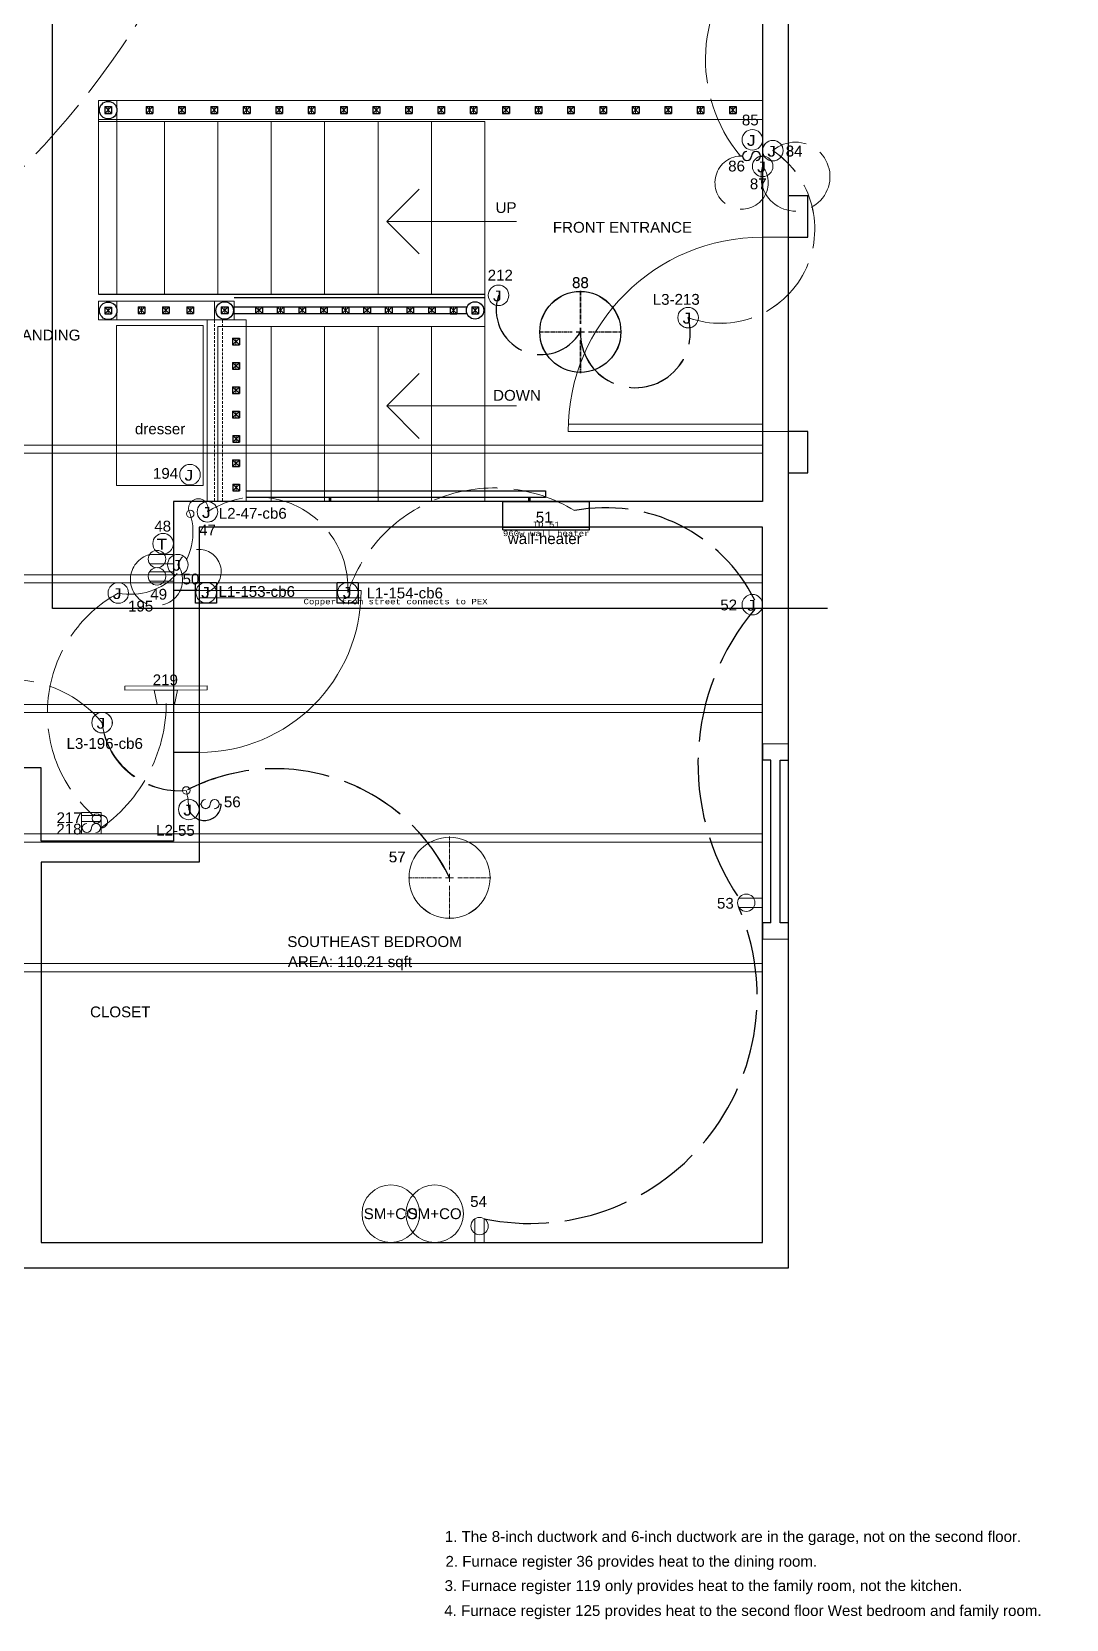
# Model space of a CAD drawing. Header units: inches. Extents: x 26 to 544, y -597 to 369.
# Drawn here: x 216.5 to 408, y -597.5 to -303.6 of the extents above; entities that cross this region are included whole.
import ezdxf

# ---------------------------------------------------------------- set-up
doc = ezdxf.new("R2010")
doc.units = ezdxf.units.IN
doc.header["$MEASUREMENT"] = 0
for name, pattern in [('ACAD_ISO02W100', [15, 12, -3]), ('CENTER2', [1.125, 0.75, -0.125, 0.125, -0.125]), ('DASHED', [0.75, 0.5, -0.25])]:
    doc.linetypes.add(name, pattern=pattern)
doc.layers.get('0').update_dxf_attribs({"color": 1, "lineweight": 9})
for name, color, linetype, lineweight in [('00-page-edge', 7, 'Continuous', 9), ('A201-Floorplan-2nd-floor', 7, 'Continuous', 9), ('A201-Text', 7, 'Continuous', 9), ('E201-Electrical-2nd-floor', 7, 'Continuous', 9), ('E301-Electrical-attic', 7, 'Continuous', 9), ('F101-Fire-and-CO-1st-floor', 7, 'Continuous', 9), ('F201-Fire-and-CO-2nd-floor', 7, 'Continuous', 9), ('L3-Ceiling-Joists-and-Rafters', 7, 'Continuous', 9), ('M101-HVAC-1st-floor', 7, 'Continuous', 9), ('M103-Plumbing', 7, 'Continuous', 9)]:
    doc.layers.add(name, color=color, linetype=linetype, lineweight=lineweight)
doc.styles.add('Reg', font='Courier New.ttf', dxfattribs={"height": 1})
doc.styles.get("Standard").update_dxf_attribs({"font": 'Arial.ttf', "height": 2})

# ---------------------------------------------------------------- blocks, each defined once
blk = doc.blocks.new('L3-attic-j-box-211')
at = {"layer": 'E301-Electrical-attic'}
blk.add_circle((0, 0), 1.9, dxfattribs=at)
at = {"layer": 'E301-Electrical-attic', "lineweight": 5, "style": 'Reg'}
blk.add_text('J', height=2, dxfattribs=at).set_placement((-1.25, -1.11))
blk = doc.blocks.new('L3-attic-j-box-212')
at = {"layer": 'E301-Electrical-attic'}
blk.add_circle((0, 0), 1.9, dxfattribs=at)
at = {"layer": 'E301-Electrical-attic', "lineweight": 5, "style": 'Reg'}
blk.add_text('J', height=2, dxfattribs=at).set_placement((-1.25, -1.11))
blk = doc.blocks.new('L3-attic-j-box-194')
at = {"layer": 'E301-Electrical-attic'}
blk.add_circle((0, 0), 1.9, dxfattribs=at)
at = {"layer": 'E301-Electrical-attic', "lineweight": 5, "style": 'Reg'}
blk.add_text('J', height=2, dxfattribs=at).set_placement((-1.25, -1.11))
blk = doc.blocks.new('L3-attic-j-box-196')
at = {"layer": 'E301-Electrical-attic'}
blk.add_circle((0, 0), 1.9, dxfattribs=at)
at = {"layer": 'E301-Electrical-attic', "lineweight": 5, "style": 'Reg'}
blk.add_text('J', height=2, dxfattribs=at).set_placement((-1.25, -1.11))
blk = doc.blocks.new('L2-j-box-47-cb6')
at = {"layer": 'E301-Electrical-attic'}
blk.add_circle((0, 0), 1.9, dxfattribs=at)
at = {"layer": 'E301-Electrical-attic', "lineweight": 5, "style": 'Reg'}
blk.add_text('J', height=2, dxfattribs=at).set_placement((-1.25, -1.11))
blk = doc.blocks.new('L2-j-box-55')
at = {"layer": 'E301-Electrical-attic'}
blk.add_circle((0, 0), 1.9, dxfattribs=at)
at = {"layer": 'E301-Electrical-attic', "lineweight": 5, "style": 'Reg'}
blk.add_text('J', height=2, dxfattribs=at).set_placement((-1.25, -1.11))
blk = doc.blocks.new('L2-84')
at = {"layer": 'E301-Electrical-attic'}
blk.add_circle((0, 0), 1.9, dxfattribs=at)
at = {"layer": 'E301-Electrical-attic', "lineweight": 5, "style": 'Reg'}
blk.add_text('J', height=2, dxfattribs=at).set_placement((-1.25, -1.11))
blk = doc.blocks.new('L2-56')
at = {"layer": 'E301-Electrical-attic'}
for p, q in [((0.37, 0), (0, 0)), ((3.74, 0), (4.11, 0))]:
    blk.add_line(p, q, dxfattribs=at)
for centre, start, end in [((1.21, 0), 90, 270), ((2.9, 0), 270, 180), ((1.22, 0), 270, 0)]:
    blk.add_arc(centre, 0.84, start, end, dxfattribs=at)
blk = doc.blocks.new('L2-57')
at = {"layer": 'E301-Electrical-attic', "linetype": 'CENTER2'}
for p, q in [((0, 7.62), (0, 1.5)), ((-7.62, 0), (-1.5, 0)), ((1.5, 0), (7.62, 0)), ((0, -1.5), (0, -7.62))]:
    blk.add_line(p, q, dxfattribs=at)
at = {"layer": 'E301-Electrical-attic', "linetype": 'Continuous'}
for p, q in [((-0.75, 0), (0.75, 0)), ((0, 0.75), (0, -0.75))]:
    blk.add_line(p, q, dxfattribs=at)
at = {"layer": 'E301-Electrical-attic'}
blk.add_circle((0, 0), 7.5, dxfattribs=at)
blk.add_circle((0, 0), 7.5, dxfattribs=at)
blk = doc.blocks.new('*U174')
at = {"layer": 'E301-Electrical-attic', "color": 0, "linetype": 'CENTER2', "lineweight": -3, "transparency": 16777216}
for p, q in [((0, 1.5), (0, 7.62)), ((-7.62, 0), (-1.5, 0)), ((1.5, 0), (7.62, 0)), ((0, -7.62), (0, -1.5))]:
    blk.add_line(p, q, dxfattribs=at)
at = {"layer": 'E301-Electrical-attic', "color": 0, "linetype": 'Continuous', "lineweight": -3, "transparency": 16777216}
for p, q in [((-0.75, 0), (0.75, 0)), ((0, -0.75), (0, 0.75))]:
    blk.add_line(p, q, dxfattribs=at)
blk = doc.blocks.new('L2-88')
at = {"layer": 'E301-Electrical-attic', "lineweight": -3}
blk.add_circle((0, 0), 7.5, dxfattribs=at)
at = {"layer": 'E301-Electrical-attic', "linetype": 'CENTER2', "lineweight": -3, "rotation": 270}
blk.add_blockref('*U174', (0, 0), dxfattribs=at)
blk = doc.blocks.new('L3-j-box-195')
at = {"layer": 'E301-Electrical-attic'}
blk.add_circle((0, 0), 1.9, dxfattribs=at)
at = {"layer": 'E301-Electrical-attic', "lineweight": 5, "style": 'Reg'}
blk.add_text('J', height=2, dxfattribs=at).set_placement((-1.25, -1.11))
blk = doc.blocks.new('L3-gang-box-for-switch-duplex')
at = {"lineweight": 5}
for p, q in [((-3.625, 0), (-3.625, -4)), ((0, 0), (-3.625, 0)), ((0, -4), (0, 0)), ((-3.625, -4), (0, -4))]:
    blk.add_line(p, q, dxfattribs=at)
blk = doc.blocks.new('attic-switch-218')
at = {"layer": 'E301-Electrical-attic'}
for p, q in [((0.12, 0), (0, 0)), ((3.5, 0), (3.62, 0))]:
    blk.add_line(p, q, dxfattribs=at)
for centre, start, end in [((0.96, 0), 90, 270), ((2.66, 0), 270, 180), ((0.98, 0), 270, 0)]:
    blk.add_arc(centre, 0.84, start, end, dxfattribs=at)
blk = doc.blocks.new('attic-duplex-217')
at = {"layer": 'E301-Electrical-attic', "lineweight": 5}
for p, q in [((3.41, 1.13), (0, 1.13)), ((3.41, 0), (0, 0))]:
    blk.add_line(p, q, dxfattribs=at)
at = {"layer": 'E301-Electrical-attic'}
blk.add_circle((2.78, 0.56), 0.845, dxfattribs=at)
blk = doc.blocks.new('L3-led-219-facing-north-not-floor')
at = {"layer": 'E301-Electrical-attic', "lineweight": 5}
for p, q in [((7.62, 0.78, -27.62), (-7.62, 0.72, -27.62)), ((-7.62, 0.72, -27.62), (-7.62, -0.03, -27.62)), ((7.62, 0.03, -27.62), (-7.62, -0.03, -27.62)), ((7.62, 0.78, -27.62), (7.62, 0.03, -27.62))]:
    blk.add_line(p, q, dxfattribs=at)
blk = doc.blocks.new('L3-horizontal-box-for-led-219')
at = {"lineweight": 5}
for p, q in [((-2.18, 2.62, -27.62), (2.18, 2.63, -27.62)), ((-2.18, 2.62, -27.62), (-1.62, 0, -27.62)), ((0, 0, -27.62), (-1.62, 0, -27.62)), ((0, 0, -27.62), (1.62, 0, -27.62)), ((2.18, 2.63, -27.62), (1.62, 0, -27.62))]:
    blk.add_line(p, q, dxfattribs=at)
blk = doc.blocks.new('L1-First-Alert-Smoke+CO-226')
at = {"layer": 'F101-Fire-and-CO-1st-floor', "lineweight": 5}
blk.add_circle((0, 5.33, -87.62), 5.33, dxfattribs=at)
blk.add_text('SM+CO', height=2, dxfattribs=at).set_placement((-5.02, 4.33, -87.62))
blk = doc.blocks.new('L2-First-Alert-Smoke+CO-224')
at = {"layer": 'F201-Fire-and-CO-2nd-floor', "lineweight": 5}
blk.add_circle((0, 5.33, -87.62), 5.33, dxfattribs=at)
blk.add_text('SM+CO', height=2, dxfattribs=at).set_placement((-5.02, 4.33, -87.62))
blk = doc.blocks.new('L2-SE-bedroom-window')
at = {"lineweight": 30}
blk.add_line((0, -33.125), (0, -36.125), dxfattribs=at)
at = {"layer": 'A201-Floorplan-2nd-floor'}
for p, q in [((4.75, 0), (0, 0)), ((0, -36.125), (4.75, -36.125))]:
    blk.add_line(p, q, dxfattribs=at)
at = {"layer": 'A201-Floorplan-2nd-floor', "lineweight": 30}
for p, q in [((0, 0), (0, -3)), ((4.75, 0), (4.75, -3)), ((1.5, -3), (0, -3)), ((1.5, -33.125), (1.5, -3)), ((3.25, -3), (4.75, -3)), ((3.25, -33.125), (3.25, -3)), ((1.5, -33.125), (0, -33.125)), ((4.75, -33.125), (3.25, -33.125)), ((4.75, -33.125), (4.75, -36.125))]:
    blk.add_line(p, q, dxfattribs=at)
blk = doc.blocks.new('L2-SE-bedroom')
at = {"layer": 'A201-Floorplan-2nd-floor'}
for p, q in [((30, 0), (0, 0)), ((0, 0), (0, -1.38)), ((0, -1.38), (29.97, -1.38))]:
    blk.add_line(p, q, dxfattribs=at)
blk.add_arc((0, 0), 30, 270, 0, dxfattribs=at)
blk = doc.blocks.new('L2-wall-heater-51')
at = {"layer": 'E201-Electrical-2nd-floor', "lineweight": 30}
for p, q in [((0, -0.5, -12.5), (0, 4.75, -12.5)), ((0, 4.75, -12.5), (16, 4.75, -12.5)), ((16, -0.5, -12.5), (16, 4.75, -12.5)), ((0, 0, -12.5), (16, 0, -12.5)), ((0, -0.5, -12.5), (16, -0.5, -12.5))]:
    blk.add_line(p, q, dxfattribs=at)
blk = doc.blocks.new('L2-duplex-53')
at = {"layer": 'E201-Electrical-2nd-floor'}
for p, q in [((0, 1.73, -16.62), (-4.39, 1.73, -16.62)), ((0, 0, -16.62), (-4.38, 0, -16.62))]:
    blk.add_line(p, q, dxfattribs=at)
blk.add_circle((-3.03, 0.87, -16.62), 1.61, dxfattribs=at)
blk = doc.blocks.new('L2-duplex-54')
at = {"layer": 'E201-Electrical-2nd-floor'}
for p, q in [((-1.73, 0, -16.62), (-1.73, 4.38, -16.62)), ((0, 0, -16.62), (0, 4.39, -16.62))]:
    blk.add_line(p, q, dxfattribs=at)
blk.add_circle((-0.86, 3.03, -16.62), 1.61, dxfattribs=at)
blk = doc.blocks.new('L2-basic-switch-56')
at = {"layer": 'E201-Electrical-2nd-floor'}
for p, q in [((0.37, 0, -43.5), (0, 0, -43.5)), ((3.74, 0, -43.5), (4.11, 0, -43.5))]:
    blk.add_line(p, q, dxfattribs=at)
for centre, start, end in [((1.21, 0, -43.5), 90, 270), ((2.9, 0, -43.5), 270, 180), ((1.22, 0, -43.5), 270, 0)]:
    blk.add_arc(centre, 0.84, start, end, dxfattribs=at)
blk = doc.blocks.new('L2-ceiling-led-57')
blk.add_circle((0, 0, -91.5), 7.5)
at = {"layer": 'E201-Electrical-2nd-floor', "linetype": 'CENTER2'}
for p, q in [((0, 7.62, -91.5), (0, 1.5, -91.5)), ((-7.62, 0, -91.5), (-1.5, 0, -91.5)), ((1.5, 0, -91.5), (7.62, 0, -91.5)), ((0, -1.5, -91.5), (0, -7.62, -91.5))]:
    blk.add_line(p, q, dxfattribs=at)
at = {"layer": 'E201-Electrical-2nd-floor', "linetype": 'Continuous'}
for p, q in [((-0.75, 0, -91.5), (0.75, 0, -91.5)), ((0, 0.75, -91.5), (0, -0.75, -91.5))]:
    blk.add_line(p, q, dxfattribs=at)
at = {"layer": 'E201-Electrical-2nd-floor'}
blk.add_circle((0, 0, -91.5), 7.5, dxfattribs=at)
blk = doc.blocks.new('brick-facade-right-of-front-door')
at = {"lineweight": 30}
for p, q in [((3.625, 7.625), (0, 7.625)), ((0, 7.625), (0, 0)), ((3.625, 0), (3.625, 7.625)), ((0, 0), (3.625, 0))]:
    blk.add_line(p, q, dxfattribs=at)
blk = doc.blocks.new('brick-facade-left-of-front-door')
at = {"lineweight": 30}
for p, q in [((3.625, 0), (0, 0)), ((0, 0), (0, -7.625)), ((3.625, -7.625), (3.625, 0)), ((0, -7.625), (3.625, -7.625))]:
    blk.add_line(p, q, dxfattribs=at)
blk = doc.blocks.new('L2-j-box-47')
at = {"layer": 'E201-Electrical-2nd-floor'}
blk.add_circle((0, -1.9, -46.62), 1.9, dxfattribs=at)
at = {"layer": 'E201-Electrical-2nd-floor', "lineweight": 5, "style": 'Reg'}
blk.add_text('J', height=2, dxfattribs=at).set_placement((-1.25, -3.01, -46.62))
blk = doc.blocks.new('L2-thermostat-48')
at = {"layer": 'E201-Electrical-2nd-floor'}
blk.add_circle((-1.9, 0, -59.62), 1.9, dxfattribs=at)
at = {"layer": 'E201-Electrical-2nd-floor', "lineweight": 5, "style": 'Reg'}
blk.add_text('T', height=2, dxfattribs=at).set_placement((-3.15, -1.11, -59.62))
blk = doc.blocks.new('L2-j-box-50')
at = {"layer": 'E201-Electrical-2nd-floor'}
blk.add_circle((-0.1, -1.9, -2), 1.9, dxfattribs=at)
at = {"layer": 'E201-Electrical-2nd-floor', "lineweight": 5, "style": 'Reg'}
blk.add_text('J', height=2, dxfattribs=at).set_placement((-1.35, -3.01, -2))
blk = doc.blocks.new('L2-two-duplex-49')
at = {"layer": 'E201-Electrical-2nd-floor'}
for p, q in [((0, 2.46, -15.62), (-4.39, 2.46, -15.62)), ((0, 0.73, -15.62), (-4.38, 0.73, -15.62)), ((0, -0.74, -15.62), (-4.39, -0.74, -15.62)), ((0, -2.47, -15.62), (-4.38, -2.47, -15.62))]:
    blk.add_line(p, q, dxfattribs=at)
for centre in [(-3.03, 1.6, -15.62), (-3.03, -1.6, -15.62)]:
    blk.add_circle(centre, 1.61, dxfattribs=at)
blk = doc.blocks.new('L2-j-box-52')
at = {"layer": 'E201-Electrical-2nd-floor'}
blk.add_circle((-1.9, 0, -27), 1.9, dxfattribs=at)
at = {"layer": 'E201-Electrical-2nd-floor', "lineweight": 5, "style": 'Reg'}
blk.add_text('J', height=2, dxfattribs=at).set_placement((-3.15, -1.11, -27))
blk = doc.blocks.new('L2-j-box-84')
at = {"layer": 'E201-Electrical-2nd-floor'}
blk.add_circle((1.9, 0, -147), 1.9, dxfattribs=at)
at = {"layer": 'E201-Electrical-2nd-floor', "lineweight": 5, "style": 'Reg'}
blk.add_text('J', height=2, dxfattribs=at).set_placement((0.65, -1.11, -147))
blk = doc.blocks.new('L2-j-box-85')
at = {"layer": 'E201-Electrical-2nd-floor'}
blk.add_circle((-1.9, 0, -70.12), 1.9, dxfattribs=at)
at = {"layer": 'E201-Electrical-2nd-floor', "lineweight": 5, "style": 'Reg'}
blk.add_text('J', height=2, dxfattribs=at).set_placement((-3.15, -1.11, -70.12))
blk = doc.blocks.new('L2-motion-switch-86')
at = {"layer": 'E201-Electrical-2nd-floor', "lineweight": -3}
for p, q in [((-3.74, 0, -64.62), (-4.11, 0, -64.62)), ((-0.37, 0, -64.62), (0, 0, -64.62))]:
    blk.add_line(p, q, dxfattribs=at)
for centre, start, end in [((-2.9, 0, -64.62), 90, 360), ((-1.22, 0, -64.62), 90, 180), ((-1.21, 0, -64.62), 270, 90)]:
    blk.add_arc(centre, 0.84, start, end, dxfattribs=at)
blk = doc.blocks.new('L2-j-box-87')
at = {"layer": 'E201-Electrical-2nd-floor'}
blk.add_circle((0, -1.9, -70.25), 1.9, dxfattribs=at)
at = {"layer": 'E201-Electrical-2nd-floor', "lineweight": 5, "style": 'Reg'}
blk.add_text('J', height=2, dxfattribs=at).set_placement((-1.25, -3.01, -70.25))
blk = doc.blocks.new('L2-front-door')
at = {"layer": 'A201-Floorplan-2nd-floor'}
for p, q in [((-36, 0), (0, 0)), ((-35.97, 1.38), (0, 1.38))]:
    blk.add_line(p, q, dxfattribs=at)
at = {"layer": 'A201-Floorplan-2nd-floor', "lineweight": 30}
blk.add_line((0, 1.38), (0, 0), dxfattribs=at)
at = {"layer": 'A201-Floorplan-2nd-floor'}
blk.add_arc((0, 0), 36, 90, 180, dxfattribs=at)
blk = doc.blocks.new('L2-banister-rail')
at = {"layer": 'A201-Floorplan-2nd-floor', "lineweight": -3}
for p, q in [((292.34, -354.55), (291.09, -355.8)), ((292.34, -355.8), (291.09, -354.55)), ((291.09, -354.55), (291.09, -355.8)), ((291.09, -354.55), (292.34, -354.55)), ((292.34, -354.55), (292.34, -355.8)), ((291.09, -355.8), (292.34, -355.8))]:
    blk.add_line(p, q, dxfattribs=at)
at = {"layer": 'A201-Floorplan-2nd-floor', "lineweight": 5}
blk.add_line((291.71, -355.8), (291.71, -354.55), dxfattribs=at)
blk = doc.blocks.new('L2-dresser-in-front-of-banister')
at = {"layer": 'A201-Floorplan-2nd-floor', "lineweight": 5}
for p, q in [((232.25, -357.98), (232.25, -387.6)), ((248.25, -357.98), (232.25, -357.98)), ((248.25, -387.6), (248.25, -357.98)), ((232.25, -387.6), (248.25, -387.6))]:
    blk.add_line(p, q, dxfattribs=at)
blk = doc.blocks.new('L2-SW-bannister-ball')
at = {"layer": 'A201-Floorplan-2nd-floor', "lineweight": -3}
blk.add_circle((231.61, -355.22), 1.62, dxfattribs=at)
at = {"color": 1, "lineweight": 5}
blk.add_blockref('L2-banister-rail', (-60.1, -0.01), dxfattribs=at)
blk = doc.blocks.new('L2-SE-bannister-ball')
at = {"layer": 'A201-Floorplan-2nd-floor', "lineweight": -3}
blk.add_circle((252.25, -355.22), 1.62, dxfattribs=at)
at = {"color": 1, "lineweight": 5}
blk.add_blockref('L2-banister-rail', (-39.46, 0), dxfattribs=at)
blk = doc.blocks.new('L1-pt-5-bannister-ball')
at = {"layer": 'A201-Floorplan-2nd-floor', "lineweight": -3}
blk.add_circle((298.59, -355.2), 1.61, dxfattribs=at)
at = {"color": 1, "lineweight": 5}
blk.add_blockref('L2-banister-rail', (6.88, -0.02), dxfattribs=at)
blk = doc.blocks.new('L2-south-stairway-5-steps')
at = {"layer": 'A201-Floorplan-2nd-floor', "lineweight": 5}
for p, q in [((-49.375, 0), (0, 0)), ((-49.375, 0), (-49.375, -32.40625)), ((-39.5, 0), (-39.5, -32.40625)), ((-29.625, 0), (-29.625, -32.40625)), ((-19.75, 0), (-19.75, -32.40625)), ((-9.875, 0), (-9.875, -32.40625)), ((0, 0), (0, -32.40625))]:
    blk.add_line(p, q, dxfattribs=at)
blk = doc.blocks.new('L2-south-stairway-handrail-to-L1')
at = {"layer": 'A201-Floorplan-2nd-floor', "lineweight": -3}
for p, q in [((-44.12, 1.25), (11.23, 1.25)), ((11.23, 0), (-44.12, 0)), ((-28.71, -0.75), (-28.71, 0)), ((-28.46, -0.75), (-28.46, 0)), ((8.09, 0), (8.09, -0.75)), ((8.34, 0), (8.34, -0.75)), ((11.23, 1.25), (11.23, 0))]:
    blk.add_line(p, q, dxfattribs=at)
blk = doc.blocks.new('L1-arrow')
at = {"lineweight": 5}
for p, q in [((188.32, -365.98), (182.32, -359.98)), ((182.32, -365.98), (164.32, -365.98)), ((182.32, -365.98), (188.32, -365.98)), ((188.32, -365.98), (182.32, -371.98))]:
    blk.add_line(p, q, dxfattribs=at)
blk = doc.blocks.new('L1-154')
at = {"layer": 'E201-Electrical-2nd-floor', "lineweight": 30}
for p, q in [((-1.98, -1.95, -95.88), (-1.98, 1.9, -95.88)), ((-1.98, 1.9, -95.88), (0, 1.9, -95.88)), ((0, 1.9, -95.88), (1.93, 1.9, -95.88)), ((1.93, 1.9, -95.88), (1.93, -1.95, -95.88)), ((1.93, -1.95, -95.88), (-1.98, -1.95, -95.88))]:
    blk.add_line(p, q, dxfattribs=at)
at = {"layer": 'E201-Electrical-2nd-floor'}
blk.add_circle((0, 0, -95.88), 1.9, dxfattribs=at)
at = {"layer": 'E201-Electrical-2nd-floor', "lineweight": 5, "style": 'Reg'}
blk.add_text('J', height=2, dxfattribs=at).set_placement((-1.16, -0.99, -95.88))
blk = doc.blocks.new('L1-153-cb6')
at = {"layer": 'E201-Electrical-2nd-floor', "lineweight": 30}
for p, q in [((-1.98, -1.95), (-1.98, 1.9)), ((-1.98, 1.9), (0, 1.9)), ((0, 1.9), (1.93, 1.9)), ((1.93, 1.9), (1.93, -1.95)), ((1.93, -1.95), (-1.98, -1.95))]:
    blk.add_line(p, q, dxfattribs=at)
at = {"layer": 'E201-Electrical-2nd-floor'}
blk.add_circle((0, 0), 1.9, dxfattribs=at)
at = {"layer": 'E201-Electrical-2nd-floor', "lineweight": 5, "style": 'Reg'}
blk.add_text('J', height=2, dxfattribs=at).set_placement((-1.16, -0.99))
blk = doc.blocks.new('*U172')
at = {"layer": 'E201-Electrical-2nd-floor', "color": 0, "linetype": 'CENTER2', "lineweight": -3, "transparency": 16777216}
for p, q in [((0, 1.5), (0, 7.62)), ((-7.62, 0), (-1.5, 0)), ((1.5, 0), (7.62, 0)), ((0, -7.62), (0, -1.5))]:
    blk.add_line(p, q, dxfattribs=at)
at = {"layer": 'E201-Electrical-2nd-floor', "color": 0, "linetype": 'Continuous', "lineweight": -3, "transparency": 16777216}
for p, q in [((-0.75, 0), (0.75, 0)), ((0, -0.75), (0, 0.75))]:
    blk.add_line(p, q, dxfattribs=at)
blk = doc.blocks.new('L2-pendant-light-88')
at = {"layer": 'E201-Electrical-2nd-floor', "lineweight": -3}
blk.add_circle((0, 0, -85.88), 7.5, dxfattribs=at)
at = {"layer": 'E201-Electrical-2nd-floor', "linetype": 'CENTER2', "lineweight": -3, "rotation": 270}
blk.add_blockref('*U172', (0, 0, -85.88), dxfattribs=at)
blk = doc.blocks.new('L3-212')
at = {"layer": 'E201-Electrical-2nd-floor'}
blk.add_circle((0, 0), 1.9, dxfattribs=at)
at = {"layer": 'E201-Electrical-2nd-floor', "lineweight": 5, "style": 'Reg'}
blk.add_text('J', height=2, dxfattribs=at).set_placement((-1.25, -1.11))
blk = doc.blocks.new('L3-196')
at = {"layer": 'E201-Electrical-2nd-floor'}
blk.add_circle((0, 0), 1.9, dxfattribs=at)
at = {"layer": 'E201-Electrical-2nd-floor', "lineweight": 5, "style": 'Reg'}
blk.add_text('J', height=2, dxfattribs=at).set_placement((-1.25, -1.11))
blk = doc.blocks.new('new-2nd-floor-plan-with-electrical')
at = {"layer": 'A201-Floorplan-2nd-floor', "lineweight": -3}
for p, q in [((321.3019, 441.811), (321.3019, 0)), ((193.6103, 180.304), (265.1144, 180.304)), ((218.7394, 179.679), (265.1144, 179.679)), ((218.7394, 177.9477), (261.8569, 177.9477)), ((218.7394, 176.6977), (261.8412, 176.6977)), ((212.2394, 125.4603), (207.4894, 125.4603)), ((212.2394, 95.4603), (207.4894, 95.4603)), ((321.3019, 0), (0, 0))]:
    blk.add_line(p, q, dxfattribs=at)
at = {"layer": 'A201-Floorplan-2nd-floor', "lineweight": 5}
for p, q in [((316.5519, 216.1478), (193.6103, 216.1478)), ((193.6103, 216.1478), (193.6103, 180.304)), ((197.0507, 180.304), (197.0507, 216.1478)), ((316.5519, 212.6478), (193.6103, 212.6478)), ((265.1144, 212.2415), (193.6103, 212.2415)), ((205.8644, 180.304), (205.8644, 212.2415)), ((215.7394, 180.304), (215.7394, 212.2415)), ((225.6144, 180.304), (225.6144, 212.2415)), ((235.4894, 180.304), (235.4894, 212.2415)), ((245.3644, 180.304), (245.3644, 212.2415)), ((255.2394, 180.304), (255.2394, 212.2415)), ((265.1144, 180.304), (265.1144, 212.2415)), ((316.5519, 190.8624), (321.3019, 190.8624)), ((265.1144, 141.8978), (265.1144, 180.304)), ((193.6103, 179.0228), (218.7394, 179.0228)), ((193.6103, 179.0228), (193.6103, 175.5228)), ((197.0507, 179.0228), (197.0507, 175.5228)), ((215.0951, 175.5228), (215.0951, 179.0228)), ((218.7394, 179.0228), (218.7394, 175.5228)), ((193.6103, 175.5228), (220.9894, 175.5228)), ((213.7394, 141.8978), (213.7394, 175.5228)), ((220.9894, 141.8978), (220.9894, 175.5228)), ((316.5519, 154.8624), (321.3019, 154.8624)), ((213.7394, 141.8978), (220.9894, 141.8978))]:
    blk.add_line(p, q, dxfattribs=at)
at = {"layer": 'A201-Floorplan-2nd-floor', "linetype": 'DASHED', "lineweight": 5}
for p, q in [((215.0951, 175.5228), (215.0951, 141.8978)), ((216.5951, 175.5228), (216.5951, 141.8978))]:
    blk.add_line(p, q, dxfattribs=at)
at = {"layer": 'A201-Floorplan-2nd-floor', "lineweight": -3}
for points in [[(138.6728, 310.714), (4.7605, 310.714), (4.6769, 437.089), (316.5519, 437.089), (316.5519, 141.8978), (207.4894, 141.8978), (207.4894, 79.0502), (182.9894, 79.0502), (182.9894, 92.6043), (117.2394, 92.6043), (117.2394, 127.9375), (138.6728, 127.9375), (138.6728, 310.7193)], [(219.7019, 166.3978), (219.7019, 167.6473)], [(219.7019, 161.8978), (219.7019, 163.1473)], [(219.7019, 157.3978), (219.7019, 158.6473)], [(219.7019, 152.8978), (219.7019, 154.1442)], [(219.7019, 148.3978), (219.7019, 149.6473)]]:
    blk.add_lwpolyline(points, dxfattribs=at)
blk.add_lwpolyline([(212.2394, 75.1752), (182.9894, 75.1752), (182.9894, 4.75), (316.5519, 4.75), (316.5519, 137.1478), (212.2394, 137.1478)], close=True, dxfattribs=at)
at = {"layer": 'E201-Electrical-2nd-floor'}
blk.add_circle((210.3418, 84.8978), 1.8976, dxfattribs=at)
at = {"layer": 'E201-Electrical-2nd-floor', "linetype": 'ACAD_ISO02W100', "lineweight": 5}
for centre, radius, start, end in [((63.2321, 317.8728), 162.9976, 258.783325, 46.924452), ((-12.236, 328.37), 214.9445, 317.193865, 29.655992), ((333.9014, 223.7326), 27.9242, 133.571777, 219.767382), ((308.7464, 192.3606), 17.455, 249.944412, 56.228111), ((312.6612, 200.9459), 4.9294, 92.600049, 37.880838), ((322.6383, 202.0569), 6.3808, 162.528111, 131.031714), ((266.8223, 115.8546), 28.5718, 58.539244, 161.21758), ((222.9942, 125.9396), 16.8012, 356.978632, 123.187664), ((212.2234, 128.9419), 4.1091, 288.883551, 161.803922), ((204.3633, 127.4649), 4.8242, 105.205827, 34.899815), ((208.3611, 102.5031), 14.1461, 186.190738, 276.190162)]:
    blk.add_arc(centre, radius, start, end, dxfattribs=at)
at = {"layer": 'E201-Electrical-2nd-floor', "linetype": 'ACAD_ISO02W100', "lineweight": -3}
for centre, radius, start, end in [((292.9924, 173.1614), 10.1713, 179.123232, 15.994452), ((287.4917, 109.9587), 30.8103, 26.376848, 100.769908), ((348.9739, 93.3102), 44.3917, 139.746703, 213.974275), ((226.3691, 56.601), 35.852, 25.920572, 117.370271), ((213.2526, 85.9696), 3.1019, 200.214193, 358.67369), ((273.5154, 50.2943), 42.0204, 258.336757, 23.088658)]:
    blk.add_arc(centre, radius, start, end, dxfattribs=at)
at = {"lineweight": 5}
for name, p in [('L2-SW-bannister-ball', (-36.1843, 569.5747)), ('L2-front-door', (316.5519, 154.8624)), ('L2-SW-bannister-ball', (-36.1849, 532.4497)), ('L2-SE-bannister-ball', (-35.2654, 532.5022)), ('L1-pt-5-bannister-ball', (-35.2654, 532.5022)), ('L2-dresser-in-front-of-banister', (-35.2654, 532.5022)), ('L2-south-stairway-5-steps', (265.1144, 174.304)), ('L2-south-stairway-handrail-to-L1', (265.1144, 142.6478))]:
    blk.add_blockref(name, p, dxfattribs=at)
at = {"color": 1, "lineweight": 5}
for p in [(-88.6609, 569.5697), (-82.6609, 569.5697), (-76.6609, 569.5697), (-70.6609, 569.5697), (-64.6609, 569.5697), (-58.6609, 569.5697), (-52.6609, 569.5697), (-46.6609, 569.5697), (-40.6609, 569.5697), (-34.6609, 569.5697), (-28.6609, 569.5697), (-22.6609, 569.5697), (-16.6609, 569.5697), (-10.6609, 569.5697), (-4.6609, 569.5697), (1.3391, 569.5697), (7.3391, 569.5697), (13.3391, 569.5697), (19.3391, 569.5697), (-90.1164, 532.5022), (-85.6164, 532.5022), (-81.1164, 532.5022), (-68.3823, 532.5022), (-64.3823, 532.5022), (-60.3823, 532.5022), (-56.3823, 532.5022), (-52.3823, 532.5022), (-48.3823, 532.5022), (-44.3823, 532.5022), (-40.3823, 532.5022), (-36.3823, 532.5022), (-32.3823, 532.481), (-72.6354, 526.6987), (-72.6354, 522.1987), (-72.6354, 517.6987), (-72.6354, 513.1987), (-72.5979, 508.6987), (-72.6354, 504.1987), (-72.5979, 499.6987)]:
    blk.add_blockref('L2-banister-rail', p, dxfattribs=at)
at = {"lineweight": -3}
blk.add_blockref('L2-SE-bedroom', (212.2394, 125.4603), dxfattribs=at)
at = {"layer": 'A201-Floorplan-2nd-floor', "lineweight": 5, "rotation": 180}
for p in [(435.328, -172.2164), (435.328, -206.367)]:
    blk.add_blockref('L1-arrow', p, dxfattribs=at)
at = {"layer": 'A201-Floorplan-2nd-floor', "lineweight": -3}
for name, p in [('brick-facade-right-of-front-door', (321.3019, 190.8624)), ('brick-facade-left-of-front-door', (321.3019, 154.8624)), ('L2-SE-bedroom-window', (316.5519, 97.0422))]:
    blk.add_blockref(name, p, dxfattribs=at)
at = {"layer": 'E201-Electrical-2nd-floor', "lineweight": 5}
for name, p in [('L2-j-box-85', (316.5519, 208.8702, 70.125)), ('L2-j-box-84', (316.5519, 206.8702, 147)), ('L2-motion-switch-86', (316.5519, 205.8702, 64.625)), ('L2-j-box-87', (316.5519, 205.8702, 70.25)), ('L2-pendant-light-88', (282.8128, 173.317, 85.875)), ('L3-212', (302.7605, 175.964)), ('L2-j-box-47', (213.7975, 141.8978, 46.625)), ('L2-thermostat-48', (207.4894, 134.1202, 59.625)), ('L2-two-duplex-49', (207.4894, 129.6627, 15.625)), ('L2-j-box-50', (208.4153, 132.1202, 2)), ('L1-153-cb6', (213.5533, 125.054)), ('L1-154', (239.772, 125.054, 95.875)), ('L2-j-box-52', (316.5519, 122.8148, 27)), ('L3-196', (194.2975, 100.9776))]:
    blk.add_blockref(name, p, dxfattribs=at)
at = {"layer": 'E201-Electrical-2nd-floor', "lineweight": -3}
for name, p in [('L2-wall-heater-51', (268.4894, 137.1478, 12.5)), ('L2-basic-switch-56', (212.2394, 85.8978, 43.5)), ('L2-ceiling-led-57', (258.6144, 72.2728, 91.5)), ('L2-duplex-53', (316.5519, 66.7728, 16.625)), ('L2-duplex-54', (265.0206, 4.75, 16.625))]:
    blk.add_blockref(name, p, dxfattribs=at)
at = {"layer": 'A201-Floorplan-2nd-floor', "lineweight": 5}
for s, p in [('UP', (267.1252, 195.3296)), ('DOWN', (266.666, 160.5737)), ('dresser', (200.3739, 154.3712))]:
    blk.add_text(s, height=2, dxfattribs=at).set_placement(p)
at = {"layer": 'A201-Text', "lineweight": 5}
for s, p in [('FRONT ENTRANCE', (277.7302, 191.6756)), ('UPPER LANDING', (167.4622, 171.7336)), ('SOUTHEAST BEDROOM', (228.5784, 59.4446)), ('AREA: 110.21 sqft', (228.6749, 55.7297)), ('CLOSET', (192.0688, 46.4372))]:
    blk.add_text(s, height=2, dxfattribs=at).set_placement(p)
at = {"layer": 'E201-Electrical-2nd-floor', "lineweight": 5}
for s, p in [('85', (312.7091, 211.5399)), ('84', (320.832, 205.7739)), ('86', (310.174, 203.015)), ('87', (314.1835, 199.7233)), ('88', (281.2784, 181.4116)), ('L3-213', (296.217, 178.3309)), ('48', (203.964, 136.3605)), ('51', (274.5692, 138.0117)), ('47', (212.2572, 135.6514)), ('wall-heater', (269.3968, 134.0427)), ('50', (209.1887, 126.5718)), ('49', (203.2184, 123.753)), ('L1-153-cb6', (215.8582, 124.2562)), ('L1-154-cb6', (243.2521, 123.9794)), ('52', (308.7123, 121.7631)), ('L3-196-cb6', (187.7193, 96.127)), ('56', (216.8453, 85.3193)), ('55', (208.3351, 80.0341)), ('57', (247.3486, 75.1264)), ('53', (308.1051, 66.5394)), ('54', (262.4258, 11.3326))]:
    blk.add_text(s, height=2, dxfattribs=at).set_placement(p)
at = {"layer": 'E201-Electrical-2nd-floor', "lineweight": 5, "style": 'Reg'}
blk.add_text('J', height=2, dxfattribs=at).set_placement((209.0902, 83.7834))

msp = doc.modelspace()

# ---------------------------------------------------------------- linework, layer by layer
at = {"layer": 'E301-Electrical-attic', "lineweight": 5}
for centre in [(245.88, -392.87), (245.15, -444.06)]:
    msp.add_circle(centre, 0.69, dxfattribs=at)
at = {"layer": 'E301-Electrical-attic', "linetype": 'ACAD_ISO02W100', "lineweight": 5}
for centre, radius, start, end in [((344.01, -340.14), 17.46, 249.9444, 56.2281), ((247.38, -391.87), 1.8, 339.49, 213.8237), ((234.88, -396.25), 11.51, 258.3796, 17.0655), ((244.78, -429.74), 25.35, 118.7952, 228.3476), ((212.56, -445.61), 22.08, 39.6435, 140.3565), ((212.92, -427.71), 28.53, 305.2755, 4.4478), ((243.92, -429.63), 14.49, 187.5217, 274.8592), ((228.33, -448.03), 17.28, 1.3961, 13.2549), ((229.41, -449.84), 1.17, 263.2003, 101.0139)]:
    msp.add_arc(centre, radius, start, end, dxfattribs=at)
at = {"layer": 'E301-Electrical-attic', "linetype": 'ACAD_ISO02W100', "lineweight": -3}
for centre, radius, start, end in [((310.84, -355.06), 8.33, 161.4536, 330.3378), ((328.25, -359.34), 10.17, 179.1232, 15.9945), ((261.63, -475.9), 35.85, 25.9206, 117.3703)]:
    msp.add_arc(centre, radius, start, end, dxfattribs=at)
at = {"layer": 'L3-Ceiling-Joists-and-Rafters', "lineweight": 5}
for p, q in [((39.97, -380.13), (351.82, -380.13)), ((39.97, -381.63), (351.82, -381.63)), ((39.98, -404.13), (351.82, -404.13)), ((39.98, -405.63), (351.82, -405.63)), ((39.98, -428.13), (351.82, -428.13)), ((39.98, -429.63), (351.82, -429.63)), ((39.99, -452.13), (351.82, -452.13)), ((39.99, -453.63), (351.82, -453.63)), ((40, -476.13), (351.82, -476.13)), ((40, -477.63), (351.82, -477.63))]:
    msp.add_line(p, q, dxfattribs=at)
at = {"layer": 'M101-HVAC-1st-floor', "lineweight": 30}
for p, q in [((303.75, -395.85), (303.75, -390.6)), ((303.75, -390.6), (319.75, -390.6)), ((319.75, -395.85), (319.75, -390.6)), ((303.75, -395.35), (319.75, -395.35)), ((303.75, -395.85), (319.75, -395.85))]:
    msp.add_line(p, q, dxfattribs=at)
at = {"layer": 'M103-Plumbing', "lineweight": -3}
msp.add_lwpolyline([(363.81, -410.38), (220.41, -410.38), (220.41, -69.52), (220.41, -64.16), (408.02, -64.16), (408.02, -69.47), (398.86, -69.71)], dxfattribs=at)

# ---------------------------------------------------------------- block references
at = {"lineweight": 5}
for name, p in [('new-2nd-floor-plan-with-electrical', (35.27, -532.5)), ('L2-84', (353.71, -325.63))]:
    msp.add_blockref(name, p, dxfattribs=at)
at = {"layer": '00-page-edge', "lineweight": 5}
for name, p in [('L1-First-Alert-Smoke+CO-226', (283.01, -527.75, 87.62)), ('L2-First-Alert-Smoke+CO-224', (291.13, -527.75, 87.62))]:
    msp.add_blockref(name, p, dxfattribs=at)
at = {"layer": 'E301-Electrical-attic', "lineweight": 5}
for name, p in [('L3-attic-j-box-211', (302.94, -352.41)), ('L2-88', (318.08, -359.19)), ('L3-attic-j-box-212', (338.03, -356.54)), ('L3-attic-j-box-194', (245.83, -385.61)), ('L2-j-box-47-cb6', (249.06, -392.5)), ('L3-led-219-facing-north-not-floor', (241.37, -425.5, 27.62)), ('L3-horizontal-box-for-led-219', (241.37, -428.13, 27.62)), ('L3-attic-j-box-196', (229.56, -431.52)), ('L2-j-box-55', (245.61, -447.6)), ('L2-56', (247.5, -446.6)), ('L3-gang-box-for-switch-duplex', (229.4, -448.13)), ('attic-duplex-217', (225.77, -449.82)), ('attic-switch-218', (225.77, -451)), ('L2-57', (293.88, -460.23))]:
    msp.add_blockref(name, p, dxfattribs=at)
at = {"layer": 'E301-Electrical-attic', "linetype": 'ACAD_ISO02W100', "lineweight": 5}
msp.add_blockref('L3-j-box-195', (232.56, -407.52), dxfattribs=at)

# ---------------------------------------------------------------- texts
at = {"layer": 'E301-Electrical-attic', "lineweight": 5}
for s, p in [('84', (356.1, -326.69)), ('212', (300.93, -349.68)), ('88', (316.54, -351.04)), ('213', (335.52, -354.15)), ('194', (238.98, -386.37)), ('L2-47-cb6', (251.16, -393.77)), ('195', (234.37, -410.95)), ('219', (238.94, -424.6)), ('196', (227.03, -436.36, 14.5)), ('56', (252.11, -447.18)), ('217', (221.14, -450.12)), ('218', (221.1, -452.22)), ('L2-55', (239.57, -452.44)), ('57', (282.65, -457.38))]:
    msp.add_text(s, height=2, dxfattribs=at).set_placement(p)
at = {"layer": 'M101-HVAC-1st-floor', "lineweight": 5}
for s, p in [('1. The 8-inch ductwork and 6-inch ductwork are in the garage, not on the second floor.', (292.99, -583.18)), ('2. Furnace register 36 provides heat to the dining room. ', (293.12, -587.77)), ('3. Furnace register 119 only provides heat to the family room, not the kitchen. ', (292.96, -592.27)), ('4. Furnace register 125 provides heat to the second floor West bedroom and family room. ', (292.9, -596.89))]:
    msp.add_text(s, height=2, dxfattribs=at).set_placement(p)
at = {"layer": 'M101-HVAC-1st-floor', "lineweight": 5, "insert": (311.77, -395.66), "char_height": 1, "width": 17.212, "attachment_point": 5, "style": 'Reg'}
msp.add_mtext('ID 51\\P960w wall heater', dxfattribs=at)
at = {"layer": 'M103-Plumbing', "lineweight": 5, "insert": (266.85, -408.6), "char_height": 1, "width": 48.6284, "attachment_point": 1, "style": 'Reg'}
msp.add_mtext('Copper from street connects to PEX', dxfattribs=at)

doc.saveas('drawing.dxf')
